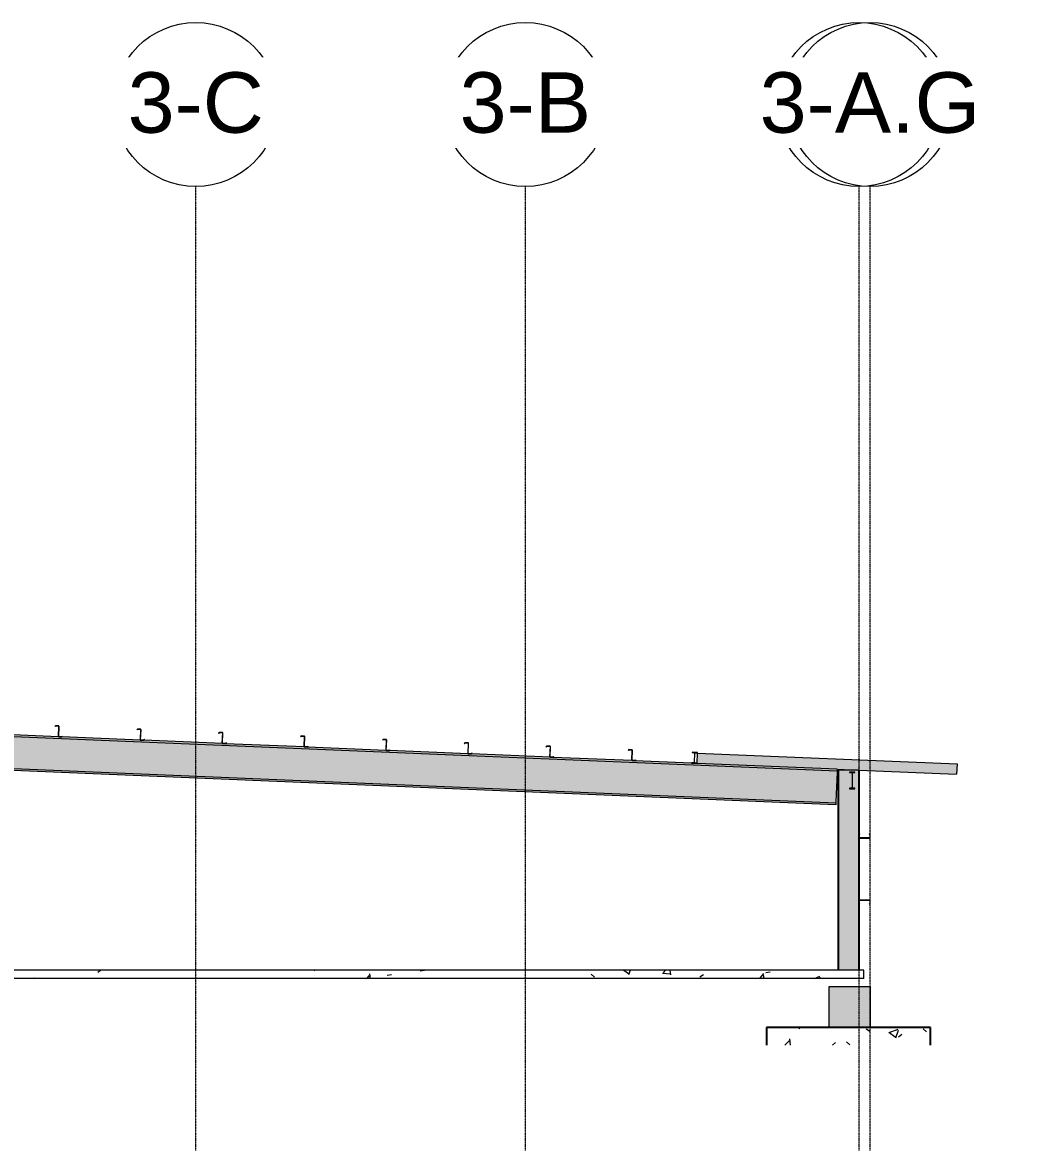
# Model space of a CAD drawing. Header units: inches. Extents: x 21954 to 47768, y -132 to 769.
# Drawn here: x 36844 to 37572, y -132 to 694 of the extents above; entities that cross this region are included whole.
import ezdxf

# ---------------------------------------------------------------- set-up
doc = ezdxf.new("R2010")
doc.units = ezdxf.units.IN
doc.header["$MEASUREMENT"] = 0
doc.linetypes.add('Grid Line 1_2_', pattern=[0.875, 0.5, -0.125, 0.125, -0.125])
for name, color, linetype, lineweight in [('C-BLDG-PADS', 91, 'Continuous', 9), ('S-BEAM', 12, 'Continuous', 9), ('S-COLS', 52, 'Continuous', 9), ('S-FNDN', 32, 'Continuous', 9), ('S-GRID', 1, 'Continuous', 9), ('S-GRID-IDEN', 1, 'Continuous', 9)]:
    doc.layers.add(name, color=color, linetype=linetype, lineweight=lineweight)
doc.styles.add('Arial', font='arial.ttf', dxfattribs={"height": 44.258982})
pattern_1 = [(50, (-85664.873, 100.19), (68.857394, -6.024036), [7.2, -79.2]), (355, (-85664.87, 100.19), (-13.32011, 72.210708), [5.76, -63.36]), (100.451, (-85659.135, 99.69), (55.537527, 66.18621), [6.119, -67.31]), (46.184, (-85664.87, 119.39), (102.45503, -15.890694), [10.8, -118.8]), (96.636, (-85656.335, 118.065), (89.72737, 93.51553), [9.179, -100.964]), (351.184, (-85664.87, 119.39), (89.728345, 93.51489), [8.64, -95.04]), (21, (-85655.273, 114.59), (57.303523, -38.651468), [7.2, -79.2]), (326, (-85655.27, 114.59), (23.358416, 69.614625), [5.76, -63.36]), (71.451, (-85650.5, 111.37), (80.661926, 30.962635), [6.119, -67.31]), (37.5, (-85664.873, 100.19), (1.1676265, 31.957773), [3.168, -59.424, 3.168, -61.152, -63.6]), (37.5, (-85664.873, 100.19), (1.1676265, 31.957773), [-126.912, 3.168, -60.432]), (7.5, (-85664.873, 100.19), (25.2549, 37.863352), [3.168, -33.504, 3.168, -57.984, -24.24]), (7.5, (-85664.873, 100.19), (25.2549, 37.863352), [-97.824, 3.168, -21.072]), (327.5, (-85686.28, 100.19), (51.247365, -2.1652924), [3.168, -20.832, 3.168, -71.712, -99.36]), (327.5, (-85686.28, 100.19), (51.247365, -2.1652924), [-98.88, 3.168, -96.192]), (317.5, (-85695.88, 100.19), (55.986273, 9.609983), [3.168, -28.032, 3.168, -46.56, -70.56]), (317.5, (-85695.88, 100.19), (55.986273, 9.609983), [-80.928, 3.168, -67.392])]
pattern_2 = [(45, (-85664.873, 100.19), (-23.758788, 23.758788), []), (45, (-85664.873, 136.19), (-23.758788, 23.758788), [])]

# ---------------------------------------------------------------- blocks, each defined once
blk = doc.blocks.new('Struct_Sports Complex_2015_rvt-3-Structural - Elevation - North')
at = {"layer": 'S-FNDN', "lineweight": 5}
blk.add_hatch(color=9, dxfattribs=at).paths.add_polyline_path([(-22091.64, -42), (-22061.64, -42), (-22061.64, -12), (-22091.64, -12)], flags=0)
at = {"layer": 'S-FNDN'}
h = blk.add_hatch(dxfattribs=at)
h.set_pattern_fill('FP_5', color=256, style=0, pattern_type=2)
h.set_pattern_definition(pattern_1)
h.paths.add_polyline_path([(-22017.39, -54.82), (-22017.39, -42), (-22137.39, -42), (-22137.39, -54.82)], flags=0)
at = {"layer": 'S-FNDN', "color": 250}
for p, q in [((-22091.64, -12), (-22061.64, -12)), ((-22091.64, -42), (-22091.64, -12)), ((-22061.64, -12), (-22061.64, -42))]:
    blk.add_line(p, q, dxfattribs=at)
at = {"layer": 'S-FNDN', "color": 7, "lineweight": 25}
for p, q in [((-22017.39, -42), (-22137.39, -42)), ((-22137.39, -42), (-22137.39, -54.82)), ((-22017.39, -54.82), (-22017.39, -42))]:
    blk.add_line(p, q, dxfattribs=at)
blk = doc.blocks.new('W-Wide Flange - 8_ WIDE-1169467-Structural - Elevation - North')
at = {"layer": 'S-BEAM'}
for points in [[(-22086.6, 123.39), (-22085.71, 144.88), (-22789.9, 174.22), (-22790.8, 152.74), (-22086.61, 123.39)], [(-22085.71, 144.88), (-22085.67, 145.77), (-22789.87, 175.08), (-22789.86, 174.22), (-22086.6, 144.91)], [(-22085.67, 145.77), (-22085.61, 147.12), (-22789.81, 176.47), (-22789.86, 175.11), (-22147.68, 148.35)], [(-22086.7, 121.15), (-22086.64, 122.51), (-22790.83, 151.85), (-22790.89, 150.49), (-22147.68, 123.69)], [(-22086.64, 122.51), (-22086.64, 123.4), (-22790.8, 152.74), (-22790.83, 151.85), (-22147.68, 125.05)]]:
    blk.add_hatch(color=256, dxfattribs=at).paths.add_polyline_path(points, flags=0)
for p, q in [((-22790.8, 152.74), (-22789.9, 174.22)), ((-22789.9, 174.22), (-22789.86, 175.11)), ((-22789.86, 175.11), (-22789.81, 176.47)), ((-22085.67, 145.77), (-22789.86, 175.11)), ((-22775.41, 175.87), (-22789.81, 176.47)), ((-22715.47, 173.37), (-22773.05, 175.77)), ((-22655.52, 170.87), (-22713.1, 173.27)), ((-22595.57, 168.37), (-22653.15, 170.77)), ((-22535.62, 165.87), (-22593.2, 168.27)), ((-22475.67, 163.38), (-22533.26, 165.78)), ((-22415.73, 160.88), (-22473.31, 163.28)), ((-22355.78, 158.38), (-22413.36, 160.78)), ((-22295.83, 155.88), (-22353.41, 158.28)), ((-22790.89, 150.49), (-22790.83, 151.85)), ((-22086.7, 121.15), (-22790.89, 150.49)), ((-22790.83, 151.85), (-22790.8, 152.74)), ((-22790.83, 151.85), (-22086.64, 122.51)), ((-22235.88, 153.39), (-22293.46, 155.78)), ((-22192.18, 151.56), (-22233.52, 153.29)), ((-22085.61, 147.12), (-22188.17, 151.4)), ((-22085.71, 144.88), (-22086.6, 123.39)), ((-22085.67, 145.77), (-22085.71, 144.88)), ((-22085.61, 147.12), (-22085.67, 145.77)), ((-22086.64, 122.51), (-22086.7, 121.15)), ((-22086.6, 123.39), (-22086.64, 122.51))]:
    blk.add_line(p, q, dxfattribs=at)
blk = doc.blocks.new('Girt_C - 8_D-1111111-Structural - Elevation - North')
at = {"layer": 'S-BEAM', "lineweight": 15}
for p, q in [((-22069.07, 99.73), (-22069.64, 99.25)), ((-22069.64, 99.25), (-22069.64, 96.88)), ((-22069.53, 99.2), (-22069, 99.65)), ((-22069.53, 96.88), (-22069.53, 99.2)), ((-22069, 99.65), (-22069.07, 99.73)), ((-22062.21, 99.73), (-22062.29, 99.65)), ((-22062.29, 99.65), (-22061.75, 99.2)), ((-22061.64, 99.25), (-22062.21, 99.73)), ((-22061.75, 99.2), (-22061.75, 96.88)), ((-22061.64, 96.88), (-22061.64, 99.25)), ((-22061.83, 96.8), (-22069.45, 96.8)), ((-22069.45, 96.7), (-22061.83, 96.7))]:
    blk.add_line(p, q, dxfattribs=at)
for centre, radius, start, end in [((-22069.45, 96.88), 0.188, 180, 270), ((-22069.45, 96.88), 0.0782, 183.04236, 270), ((-22061.83, 96.88), 0.0782, 270, 357.87728), ((-22061.83, 96.88), 0.188, 270, 0)]:
    blk.add_arc(centre, radius, start, end, dxfattribs=at)
blk = doc.blocks.new('Girt_Z - 8_D-V28-Structural - Elevation - North')
at = {"layer": 'S-BEAM', "lineweight": 15}
for p, q in [((-22657.82, 178.97), (-22658.32, 178.42)), ((-22658.32, 178.42), (-22658.24, 178.34)), ((-22658.24, 178.34), (-22657.77, 178.86)), ((-22655.45, 178.87), (-22657.82, 178.97)), ((-22657.77, 178.86), (-22655.45, 178.76)), ((-22655.38, 178.68), (-22655.7, 171.07)), ((-22655.59, 171.06), (-22655.27, 178.68)), ((-22653.2, 170.88), (-22655.52, 170.98)), ((-22655.52, 170.87), (-22653.15, 170.77)), ((-22652.73, 171.4), (-22653.2, 170.88)), ((-22653.15, 170.77), (-22652.65, 171.33)), ((-22652.65, 171.33), (-22652.73, 171.4))]:
    blk.add_line(p, q, dxfattribs=at)
for centre, radius, start, end in [((-22655.46, 178.69), 0.187, 357.61406, 87.61406), ((-22655.46, 178.69), 0.0782, 357.61406, 85.49134), ((-22655.51, 171.06), 0.188, 177.61406, 267.61406), ((-22655.51, 171.06), 0.0782, 177.61406, 264.57169)]:
    blk.add_arc(centre, radius, start, end, dxfattribs=at)
blk = doc.blocks.new('Girt_Z - 8_D-V29-Structural - Elevation - North')
at = {"layer": 'S-BEAM'}
h = blk.add_hatch(dxfattribs=at)
h.set_pattern_fill('FP_6', color=256, style=0, pattern_type=2)
h.set_pattern_definition(pattern_2)
h.paths.add_polyline_path([(-22593.2, 168.27), (-22593.25, 168.38), (-22595.57, 168.37)], flags=0)
h.paths.add_polyline_path([(-22598.29, 175.85), (-22597.82, 176.36), (-22597.87, 176.47), (-22598.37, 175.92)], flags=0)
at = {"layer": 'S-BEAM', "lineweight": 15}
for p, q in [((-22597.87, 176.47), (-22598.37, 175.92)), ((-22598.37, 175.92), (-22598.29, 175.85)), ((-22598.29, 175.85), (-22597.82, 176.36)), ((-22595.5, 176.38), (-22597.87, 176.47)), ((-22597.82, 176.36), (-22595.5, 176.27)), ((-22595.43, 176.19), (-22595.75, 168.57)), ((-22595.64, 168.56), (-22595.32, 176.18)), ((-22593.25, 168.38), (-22595.57, 168.48)), ((-22595.57, 168.37), (-22593.2, 168.27)), ((-22592.78, 168.9), (-22593.25, 168.38)), ((-22593.2, 168.27), (-22592.7, 168.83)), ((-22592.7, 168.83), (-22592.78, 168.9))]:
    blk.add_line(p, q, dxfattribs=at)
for centre, radius, start, end in [((-22595.51, 176.19), 0.187, 357.61406, 87.61406), ((-22595.51, 176.19), 0.0782, 357.61406, 85.49134), ((-22595.56, 168.56), 0.188, 177.61406, 267.61406), ((-22595.56, 168.56), 0.0782, 177.61406, 264.57169)]:
    blk.add_arc(centre, radius, start, end, dxfattribs=at)
blk = doc.blocks.new('Girt_Z - 8_D-V30-Structural - Elevation - North')
at = {"layer": 'S-BEAM'}
h = blk.add_hatch(dxfattribs=at)
h.set_pattern_fill('FP_6', color=256, style=0, pattern_type=2)
h.set_pattern_definition(pattern_2)
h.paths.add_polyline_path([(-22533.26, 165.78), (-22533.3, 165.89), (-22535.62, 165.87)], flags=0)
h.paths.add_polyline_path([(-22538.34, 173.35), (-22537.87, 173.87), (-22537.92, 173.98), (-22538.42, 173.42)], flags=0)
at = {"layer": 'S-BEAM', "lineweight": 15}
for p, q in [((-22537.92, 173.98), (-22538.42, 173.42)), ((-22538.42, 173.42), (-22538.34, 173.35)), ((-22538.34, 173.35), (-22537.87, 173.87)), ((-22535.55, 173.88), (-22537.92, 173.98)), ((-22537.87, 173.87), (-22535.56, 173.77)), ((-22535.48, 173.69), (-22535.8, 166.07)), ((-22535.69, 166.06), (-22535.37, 173.68)), ((-22533.3, 165.89), (-22535.62, 165.98)), ((-22535.62, 165.87), (-22533.26, 165.78)), ((-22532.83, 166.4), (-22533.3, 165.89)), ((-22533.26, 165.78), (-22532.75, 166.33)), ((-22532.75, 166.33), (-22532.83, 166.4))]:
    blk.add_line(p, q, dxfattribs=at)
for centre, radius, start, end in [((-22535.56, 173.69), 0.0782, 357.61406, 85.49134), ((-22535.56, 173.69), 0.187, 357.61406, 87.61406), ((-22535.61, 166.06), 0.188, 177.61406, 267.61406), ((-22535.61, 166.06), 0.0782, 177.61406, 264.57169)]:
    blk.add_arc(centre, radius, start, end, dxfattribs=at)
blk = doc.blocks.new('Girt_Z - 8_D-V31-Structural - Elevation - North')
at = {"layer": 'S-BEAM', "lineweight": 15}
for p, q in [((-22477.97, 171.48), (-22478.48, 170.93)), ((-22478.48, 170.93), (-22478.4, 170.85)), ((-22478.4, 170.85), (-22477.92, 171.37)), ((-22475.61, 171.38), (-22477.97, 171.48)), ((-22477.92, 171.37), (-22475.61, 171.27)), ((-22475.54, 171.19), (-22475.85, 163.57)), ((-22475.74, 163.57), (-22475.43, 171.19)), ((-22473.35, 163.39), (-22475.67, 163.49)), ((-22475.67, 163.38), (-22473.31, 163.28)), ((-22472.88, 163.91), (-22473.35, 163.39)), ((-22473.31, 163.28), (-22472.8, 163.83)), ((-22472.8, 163.83), (-22472.88, 163.91))]:
    blk.add_line(p, q, dxfattribs=at)
for centre, radius, start, end in [((-22475.61, 171.19), 0.187, 357.61406, 87.61406), ((-22475.61, 171.19), 0.0782, 357.61406, 85.49134), ((-22475.67, 163.56), 0.188, 177.61406, 267.61406), ((-22475.67, 163.56), 0.0782, 177.61406, 264.57169)]:
    blk.add_arc(centre, radius, start, end, dxfattribs=at)
blk = doc.blocks.new('Girt_Z - 8_D-V32-Structural - Elevation - North')
at = {"layer": 'S-BEAM'}
h = blk.add_hatch(dxfattribs=at)
h.set_pattern_fill('FP_6', color=256, style=0, pattern_type=2)
h.set_pattern_definition(pattern_2)
h.paths.add_polyline_path([(-22413.36, 160.78), (-22413.41, 160.89), (-22415.73, 160.88)], flags=0)
h.paths.add_polyline_path([(-22418.45, 168.35), (-22417.98, 168.87), (-22418.02, 168.98), (-22418.53, 168.43)], flags=0)
at = {"layer": 'S-BEAM', "lineweight": 15}
for p, q in [((-22418.02, 168.98), (-22418.53, 168.43)), ((-22418.53, 168.43), (-22418.45, 168.35)), ((-22418.45, 168.35), (-22417.98, 168.87)), ((-22415.66, 168.88), (-22418.02, 168.98)), ((-22417.98, 168.87), (-22415.66, 168.77)), ((-22415.59, 168.69), (-22415.91, 161.07)), ((-22415.8, 161.07), (-22415.48, 168.69)), ((-22413.41, 160.89), (-22415.73, 160.99)), ((-22415.73, 160.88), (-22413.36, 160.78)), ((-22412.94, 161.41), (-22413.41, 160.89)), ((-22413.36, 160.78), (-22412.85, 161.33)), ((-22412.85, 161.33), (-22412.94, 161.41))]:
    blk.add_line(p, q, dxfattribs=at)
for centre, radius, start, end in [((-22415.67, 168.7), 0.187, 357.61406, 87.61406), ((-22415.67, 168.7), 0.0782, 357.61406, 85.49134), ((-22415.72, 161.07), 0.188, 177.61406, 267.61406), ((-22415.72, 161.07), 0.0782, 177.61406, 264.57169)]:
    blk.add_arc(centre, radius, start, end, dxfattribs=at)
blk = doc.blocks.new('W-Wide Flange - W12X19-1098423-Structural - Elevation - North')
at = {"layer": 'S-BEAM', "lineweight": 15}
for p, q in [((-22072.64, 145.05), (-22076.65, 145.05)), ((-22076.65, 145.05), (-22076.65, 144.7)), ((-22076.65, 144.7), (-22075.28, 144.7)), ((-22074.76, 144.18), (-22074.76, 133.73)), ((-22074.52, 133.73), (-22074.52, 144.18)), ((-22074, 144.7), (-22072.64, 144.7)), ((-22072.64, 144.7), (-22072.64, 145.05)), ((-22075.28, 133.2), (-22076.65, 133.2)), ((-22076.65, 133.2), (-22076.65, 132.85)), ((-22076.65, 132.85), (-22072.64, 132.85)), ((-22072.64, 133.2), (-22074, 133.2)), ((-22072.64, 132.85), (-22072.64, 133.2))]:
    blk.add_line(p, q, dxfattribs=at)
for centre, start, end in [((-22075.28, 144.18), 0, 90), ((-22074, 144.18), 90, 180), ((-22075.28, 133.73), 270, 0), ((-22074, 133.73), 180, 270)]:
    blk.add_arc(centre, 0.525, start, end, dxfattribs=at)
blk = doc.blocks.new('Girt_Z - 8_D-1164393-Structural - Elevation - North')
at = {"layer": 'S-BEAM'}
h = blk.add_hatch(color=256, dxfattribs=at)
h.paths.add_polyline_path([(-22353.41, 158.28), (-22353.46, 158.39), (-22355.03, 158.35)], flags=0)
h.paths.add_polyline_path([(-22358.5, 165.86), (-22358.03, 166.37), (-22358.08, 166.48), (-22358.58, 165.93)], flags=0)
at = {"layer": 'S-BEAM', "lineweight": 15}
for p, q in [((-22358.08, 166.48), (-22358.58, 165.93)), ((-22358.58, 165.93), (-22358.5, 165.86)), ((-22358.5, 165.86), (-22358.03, 166.37)), ((-22355.71, 166.38), (-22358.08, 166.48)), ((-22358.03, 166.37), (-22355.71, 166.28)), ((-22355.64, 166.19), (-22355.96, 158.58)), ((-22355.85, 158.57), (-22355.53, 166.19)), ((-22353.46, 158.39), (-22355.78, 158.49)), ((-22355.78, 158.38), (-22353.41, 158.28)), ((-22352.99, 158.91), (-22353.46, 158.39)), ((-22353.41, 158.28), (-22352.91, 158.84)), ((-22352.91, 158.84), (-22352.99, 158.91))]:
    blk.add_line(p, q, dxfattribs=at)
for centre, radius, start, end in [((-22355.72, 166.2), 0.187, 357.61406, 87.61406), ((-22355.72, 166.2), 0.0782, 357.61406, 85.49134), ((-22355.77, 158.57), 0.188, 177.61406, 267.61406), ((-22355.77, 158.57), 0.0782, 177.61406, 264.57169)]:
    blk.add_arc(centre, radius, start, end, dxfattribs=at)
blk = doc.blocks.new('Girt_C - 8_D-1149073-Structural - Elevation - North')
at = {"layer": 'S-BEAM', "lineweight": 15}
for p, q in [((-22069.64, 51.12), (-22069.64, 48.75)), ((-22069.53, 48.8), (-22069.53, 51.12)), ((-22061.83, 51.3), (-22069.45, 51.3)), ((-22069.45, 51.2), (-22061.83, 51.2)), ((-22061.75, 51.12), (-22061.75, 48.8)), ((-22061.64, 48.75), (-22061.64, 51.12)), ((-22069.64, 48.75), (-22069.07, 48.27)), ((-22069, 48.35), (-22069.53, 48.8)), ((-22069.07, 48.27), (-22069, 48.35)), ((-22061.75, 48.8), (-22062.29, 48.35)), ((-22062.29, 48.35), (-22062.21, 48.27)), ((-22062.21, 48.27), (-22061.64, 48.75))]:
    blk.add_line(p, q, dxfattribs=at)
for centre, radius, start, end in [((-22069.45, 51.12), 0.188, 90, 180), ((-22069.45, 51.12), 0.0782, 90, 177.87728), ((-22061.83, 51.12), 0.188, 0, 90), ((-22061.83, 51.12), 0.0782, 3.04236, 90)]:
    blk.add_arc(centre, radius, start, end, dxfattribs=at)
blk = doc.blocks.new('Dimension Lumber - 5_5 x 7_5 Glulam-1165140-Structural - Elevation - North')
at = {"layer": 'S-BEAM'}
blk.add_hatch(color=256, dxfattribs=at).paths.add_polyline_path([(-21998.22, 143.48), (-21997.91, 150.98), (-22187.86, 158.89), (-22188.16, 151.4), (-22069.64, 146.46)], flags=0)
for p, q in [((-22188.16, 151.6), (-22187.86, 158.89)), ((-22187.86, 158.89), (-21997.91, 150.98)), ((-21997.91, 150.98), (-21998.22, 143.48)), ((-22085.61, 147.12), (-22070.07, 146.48)), ((-22069.64, 146.46), (-21998.22, 143.48))]:
    blk.add_line(p, q, dxfattribs=at)
blk = doc.blocks.new('W-Wide Flange - W8X15-1165088-Structural - Elevation - North')
at = {"layer": 'S-BEAM'}
h = blk.add_hatch(dxfattribs=at)
h.set_pattern_fill('FP_6', color=256, style=0, pattern_type=2)
h.set_pattern_definition(pattern_2)
h.paths.add_polyline_path([(-22188.18, 151.29), (-22188.16, 151.6), (-22189.55, 151.66), (-22189.89, 151.82), (-22190.02, 152.18), (-22189.76, 158.66), (-22189.59, 159), (-22189.24, 159.13), (-22187.85, 159.08), (-22187.84, 159.39), (-22191.85, 159.56), (-22191.86, 159.24), (-22190.48, 159.18), (-22190.13, 159.02), (-22190, 158.67), (-22190.27, 152.19), (-22190.43, 151.84), (-22190.79, 151.71), (-22192.17, 151.77), (-22192.18, 151.45)], flags=0)
at = {"layer": 'S-BEAM', "lineweight": 15}
for p, q in [((-22191.85, 159.56), (-22191.86, 159.24)), ((-22191.86, 159.24), (-22190.48, 159.18)), ((-22187.84, 159.39), (-22191.85, 159.56)), ((-22190, 158.67), (-22190.27, 152.19)), ((-22190.02, 152.18), (-22189.76, 158.66)), ((-22189.24, 159.13), (-22187.85, 159.08)), ((-22187.85, 159.08), (-22187.84, 159.39)), ((-22192.17, 151.77), (-22192.18, 151.45)), ((-22192.18, 151.45), (-22188.18, 151.29)), ((-22190.79, 151.71), (-22192.17, 151.77)), ((-22188.16, 151.6), (-22189.55, 151.66)), ((-22188.18, 151.29), (-22188.16, 151.6))]:
    blk.add_line(p, q, dxfattribs=at)
for centre, radius, start, end in [((-22190.5, 158.69), 0.497, 357.61406, 87.61406), ((-22189.26, 158.64), 0.498, 87.61406, 177.61406), ((-22190.77, 152.21), 0.497, 267.61406, 357.61406), ((-22189.53, 152.16), 0.498, 177.61406, 267.61406)]:
    blk.add_arc(centre, radius, start, end, dxfattribs=at)
blk = doc.blocks.new('Grid - Grid Head - Circle-14747-Structural - Elevation - North')
at = {"layer": 'S-GRID-IDEN'}
blk.add_circle((-23085.89, 633.76), 60, dxfattribs=at)

msp = doc.modelspace()

# ---------------------------------------------------------------- hatches: boundary and pattern name
at = {"layer": 'C-BLDG-PADS'}
h = msp.add_hatch(dxfattribs=at)
h.set_pattern_fill('FP_5', color=256, style=0, pattern_type=2)
h.set_pattern_definition(pattern_1)
h.paths.add_polyline_path([(37032.75, -6), (37459.88, -6), (37459.88, 0), (36742.63, 0), (36742.63, -6), (36756.28, -6)], flags=0)
at = {"layer": 'S-COLS', "lineweight": 5}
for points in [[(37440.88, 0), (37441.31, 0), (37441.31, 146.5), (37440.88, 146.5), (37440.88, 95.22)], [(37441.83, 0), (37442, 0), (37442, 146.5), (37441.31, 146.5), (37441.4, 0), (37441.65, 0)], [(37455.4, 0), (37455.94, 0), (37455.85, 146.48), (37455.25, 146.5), (37455.25, 0)], [(37455.94, 0), (37456.38, 0), (37456.38, 146.5), (37455.94, 146.5), (37455.94, 48.27)]]:
    msp.add_hatch(color=256, dxfattribs=at).paths.add_polyline_path(points, flags=0)
h = msp.add_hatch(color=256, dxfattribs=at)
h.paths.add_polyline_path([(37455.25, 0), (37455.25, 146.5), (37442, 146.5), (37442, 0)], flags=0)
h.paths.add_polyline_path([(37452.02, 132.85), (37449.37, 132.85), (37449.37, 133.2), (37450.73, 133.2), (37451.1, 133.36), (37451.26, 133.73), (37451.18, 144.36), (37451.1, 144.55), (37450.73, 144.7), (37449.37, 144.7), (37449.37, 145.05), (37453.38, 145.05), (37453.38, 144.7), (37452.02, 144.7), (37451.62, 144.48), (37451.49, 144.18), (37451.49, 133.73), (37451.65, 133.36), (37452.02, 133.2), (37453.38, 133.2), (37453.38, 132.85)], flags=0)

# ---------------------------------------------------------------- linework, layer by layer
at = {"layer": 'C-BLDG-PADS'}
for p, q in [((37459.88, 0), (36689, 0)), ((37459.88, -6), (37459.88, 0)), ((37459.88, -6), (33252.63, -6))]:
    msp.add_line(p, q, dxfattribs=at)
at = {"layer": 'S-COLS'}
for p, q in [((37440.88, 146.5), (37440.88, 0)), ((37441.31, 146.5), (37440.88, 146.5)), ((37441.31, 146.5), (37441.31, 0)), ((37442, 146.5), (37441.31, 146.5)), ((37455.25, 146.5), (37442, 146.5)), ((37455.38, 146.5), (37455.25, 146.5)), ((37455.94, 146.5), (37455.94, 0)), ((37456.38, 146.5), (37455.94, 146.5)), ((37456.38, 146.5), (37456.38, 99.25)), ((37456.38, 96.88), (37456.38, 51.12)), ((37456.38, 48.75), (37456.38, 0))]:
    msp.add_line(p, q, dxfattribs=at)
at = {"layer": 'S-GRID', "linetype": 'Grid Line 1_2_'}
for p, q in [((36970.88, -132), (36970.88, 573.76)), ((37212.13, -132), (37212.13, 573.76)), ((37456.38, -132), (37456.38, 573.76)), ((37464.38, -132), (37464.38, 573.76))]:
    msp.add_line(p, q, dxfattribs=at)

# ---------------------------------------------------------------- block references
at = {"color": 10, "lineweight": 5}
msp.add_blockref('Struct_Sports Complex_2015_rvt-3-Structural - Elevation - North', (59526.02, 0), dxfattribs=at)
at = {"layer": 'S-BEAM'}
for name, p in [('W-Wide Flange - 8_ WIDE-1169467-Structural - Elevation - North', (59526.02, 0)), ('Girt_Z - 8_D-V28-Structural - Elevation - North', (59526.02, 0)), ('Girt_Z - 8_D-V29-Structural - Elevation - North', (59526.02, 0)), ('Girt_Z - 8_D-V30-Structural - Elevation - North', (59526.02, 0)), ('Girt_Z - 8_D-V31-Structural - Elevation - North', (59526.02, 0)), ('Girt_Z - 8_D-V32-Structural - Elevation - North', (59526.02, 0)), ('Girt_Z - 8_D-1164393-Structural - Elevation - North', (59526.02, 0)), ('Girt_Z - 8_D-1164393-Structural - Elevation - North', (59585.96, -2.5)), ('Girt_Z - 8_D-1164393-Structural - Elevation - North', (59645.91, -5)), ('W-Wide Flange - W8X15-1165088-Structural - Elevation - North', (59526.02, 0)), ('Dimension Lumber - 5_5 x 7_5 Glulam-1165140-Structural - Elevation - North', (59526.02, 0)), ('W-Wide Flange - W12X19-1098423-Structural - Elevation - North', (59526.02, 0)), ('Girt_C - 8_D-1111111-Structural - Elevation - North', (59526.02, 0)), ('Girt_C - 8_D-1149073-Structural - Elevation - North', (59526.02, 0))]:
    msp.add_blockref(name, p, dxfattribs=at)
at = {"layer": 'S-GRID-IDEN'}
for p in [(60056.77, 0), (60298.02, 0), (60542.27, 0)]:
    msp.add_blockref('Grid - Grid Head - Circle-14747-Structural - Elevation - North', p, dxfattribs=at)

# ---------------------------------------------------------------- texts
at = {"layer": 'S-GRID-IDEN', "insert": (36744.61, 657.36), "char_height": 44.259, "width": 225.18, "attachment_point": 2, "line_spacing_factor": 0.938532, "style": 'Arial', "bg_fill": 3, "box_fill_scale": 1.25, "bg_fill_color": 0, "bg_fill_transparency": 0}
msp.add_mtext('1-13.G', dxfattribs=at)

# ---------------------------------------------------------------- next in the draw order: texts
at = {"layer": 'S-GRID-IDEN', "char_height": 44.259, "attachment_point": 2, "line_spacing_factor": 0.938532, "style": 'Arial', "bg_fill": 3, "box_fill_scale": 1.25, "bg_fill_color": 0, "bg_fill_transparency": 0}
for s, insert, width in [('3-C', (36970.86, 657.36), 118.26), ('3-B', (37212.11, 657.36), 114.48), ('3-A', (37456.36, 657.36), 114.48)]:
    msp.add_mtext(s, dxfattribs=dict(at, insert=insert, width=width))

# ---------------------------------------------------------------- next in the draw order: block references
at = {"layer": 'S-GRID-IDEN'}
msp.add_blockref('Grid - Grid Head - Circle-14747-Structural - Elevation - North', (60550.27, 0), dxfattribs=at)

# ---------------------------------------------------------------- next in the draw order: texts
at = {"layer": 'S-GRID-IDEN', "insert": (37464.36, 657.36), "char_height": 44.259, "width": 192.24, "attachment_point": 2, "line_spacing_factor": 0.938532, "style": 'Arial', "bg_fill": 3, "box_fill_scale": 1.25, "bg_fill_color": 0, "bg_fill_transparency": 0}
msp.add_mtext('3-A.G', dxfattribs=at)

doc.saveas('drawing.dxf')
